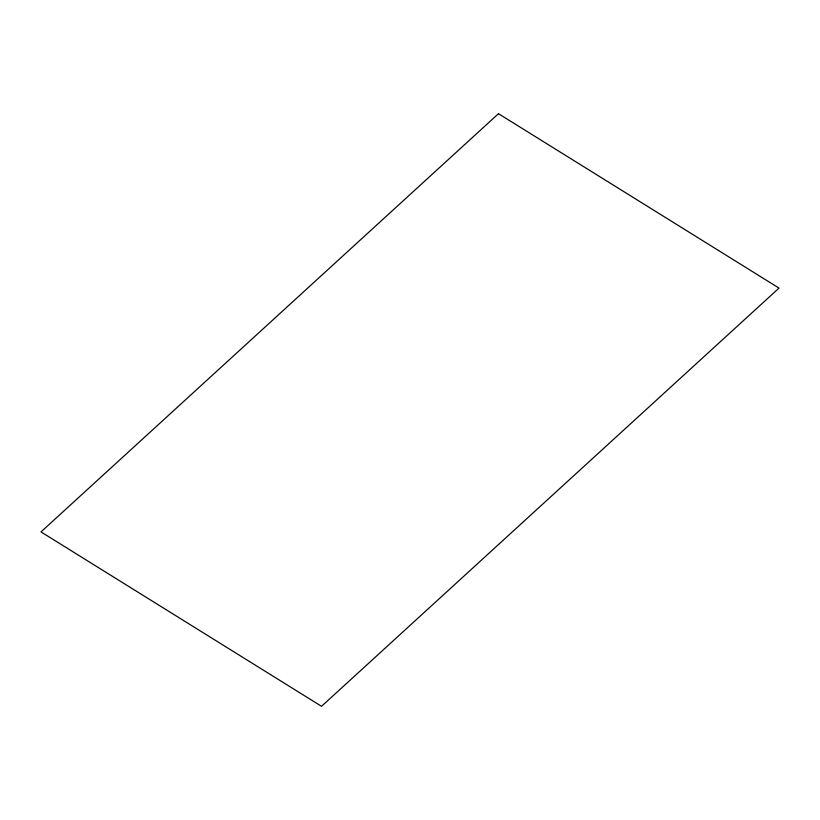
<?xml version="1.0" encoding="UTF-8"?>
<svg xmlns="http://www.w3.org/2000/svg" width="820" height="820" viewBox="0 0 820 820"><rect width="100%" height="100%" fill="white"/><g stroke="black" fill="none" stroke-linecap="round" stroke-linejoin="round"><path stroke-width="1.23" d="M498.468 113.693L41 531.903L321.532 706.307L779 288.097L498.468 113.693"/></g></svg>
